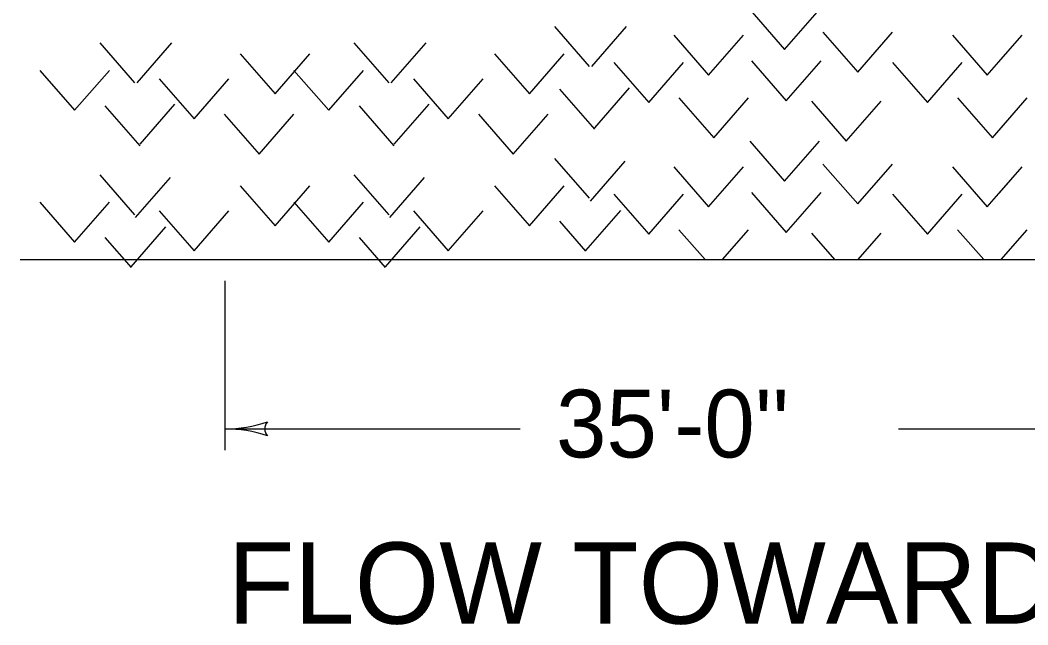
# Model space of a CAD drawing. Extents: x 1000 to 1185, y 999 to 1356.
# Drawn here: x 1007.559 to 1010.533, y 1008.469 to 1010.254 of the extents above; entities that cross this region are included whole.
import ezdxf

# ---------------------------------------------------------------- set-up
doc = ezdxf.new("R2010")
doc.units = 0
for name, color, linetype in [('Level 1', 7, 'Continuous'), ('Level 2', 7, 'Continuous'), ('Level 5', 7, 'Continuous')]:
    doc.layers.add(name, color=color, linetype=linetype)

msp = doc.modelspace()

# ---------------------------------------------------------------- linework, layer by layer
at = {"layer": 'Level 1'}
for p, q in [((1007.5592, 1009.5472), (1014.5296, 1009.5472)), ((1008.1637, 1008.9847), (1008.1637, 1009.4847)), ((1008.1637, 1009.0472), (1009.0345, 1009.0472)), ((1010.1509, 1009.0472), (1010.7887, 1009.0472))]:
    msp.add_line(p, q, dxfattribs=at)
at = {"layer": 'Level 2'}
for centre, radius, start, end in [((1008.1637, 1009.4382), 0.3909, 269.9878, 270), ((1008.1637, 1009.4382), 0.3909, 270, 288.6688), ((1008.1637, 1008.6563), 0.3909, 71.3472, 89.9939), ((1008.3123, 1009.0472), 0.0313, 138.7746, 220.8913)]:
    msp.add_arc(centre, radius, start, end, dxfattribs=at)
at = {"layer": 'Level 5'}
for p, q in [((1009.7122, 1010.2858), (1009.8149, 1010.1678)), ((1009.8149, 1010.1678), (1009.9177, 1010.2858)), ((1009.1358, 1010.2352), (1009.2386, 1010.1172)), ((1009.2461, 1010.1176), (1009.3488, 1010.2356)), ((1009.488, 1010.21), (1009.5908, 1010.092)), ((1009.5908, 1010.092), (1009.6936, 1010.21)), ((1009.9278, 1010.2184), (1010.0306, 1010.1005)), ((1010.0306, 1010.1005), (1010.1333, 1010.2184)), ((1010.3103, 1010.21), (1010.4131, 1010.092)), ((1010.4131, 1010.092), (1010.5158, 1010.21)), ((1010.4464, 1010.1304), (1010.5158, 1010.2101)), ((1007.7941, 1010.1866), (1007.8969, 1010.0686)), ((1007.9044, 1010.069), (1008.0072, 1010.187)), ((1008.5441, 1010.1866), (1008.6469, 1010.0686)), ((1008.6544, 1010.069), (1008.7572, 1010.187)), ((1008.2088, 1010.1543), (1008.3117, 1010.0363)), ((1008.3117, 1010.0363), (1008.4144, 1010.1543)), ((1008.9588, 1010.1543), (1009.0617, 1010.0363)), ((1009.0617, 1010.0363), (1009.1644, 1010.1543)), ((1009.3111, 1010.1291), (1009.4139, 1010.0112)), ((1009.4139, 1010.0112), (1009.5167, 1010.1291)), ((1009.7172, 1010.1342), (1009.82, 1010.0163)), ((1009.82, 1010.0163), (1009.9228, 1010.1342)), ((1010.1333, 1010.1291), (1010.2362, 1010.0112)), ((1010.2362, 1010.0112), (1010.3389, 1010.1291)), ((1007.6172, 1010.1057), (1007.72, 1009.9878)), ((1007.72, 1009.9878), (1007.8228, 1010.1057)), ((1008.3672, 1010.1057), (1008.47, 1009.9878)), ((1008.47, 1009.9878), (1008.5728, 1010.1057)), ((1007.9694, 1010.0805), (1008.0723, 1009.9626)), ((1008.0723, 1009.9626), (1008.175, 1010.0805)), ((1008.7194, 1010.0805), (1008.8223, 1009.9626)), ((1008.8223, 1009.9626), (1008.925, 1010.0805)), ((1009.2549, 1009.9364), (1009.3577, 1010.0544)), ((1009.1509, 1010.0498), (1009.2538, 1009.9318)), ((1009.5032, 1010.0246), (1009.606, 1009.9067)), ((1009.606, 1009.9067), (1009.7088, 1010.0246)), ((1010.3254, 1010.0246), (1010.4283, 1009.9067)), ((1010.4283, 1009.9067), (1010.531, 1010.0246)), ((1010.448, 1009.9294), (1010.531, 1010.0246)), ((1007.8093, 1010.0012), (1007.9121, 1009.8833)), ((1007.9133, 1009.8878), (1008.016, 1010.0058)), ((1008.5593, 1010.0012), (1008.6621, 1009.8833)), ((1008.6633, 1009.8878), (1008.766, 1010.0058)), ((1009.8941, 1010.0145), (1009.9969, 1009.8966)), ((1009.9969, 1009.8966), (1010.0997, 1010.0145)), ((1008.1615, 1009.976), (1008.2643, 1009.8581)), ((1008.2643, 1009.8581), (1008.3671, 1009.976)), ((1008.9115, 1009.976), (1009.0143, 1009.8581)), ((1009.0143, 1009.8581), (1009.1171, 1009.976)), ((1009.7122, 1009.8966), (1009.8149, 1009.7787)), ((1009.8149, 1009.7787), (1009.9177, 1009.8966)), ((1009.1358, 1009.8459), (1009.2386, 1009.728)), ((1009.2417, 1009.7199), (1009.3444, 1009.8379)), ((1009.488, 1009.8208), (1009.5908, 1009.7028)), ((1009.5908, 1009.7028), (1009.6936, 1009.8208)), ((1009.9278, 1009.8292), (1010.0306, 1009.7113)), ((1010.0306, 1009.7113), (1010.1333, 1009.8292)), ((1010.3103, 1009.8208), (1010.4131, 1009.7028)), ((1010.4131, 1009.7028), (1010.5158, 1009.8208)), ((1010.4494, 1009.7446), (1010.5158, 1009.8208)), ((1007.7941, 1009.7973), (1007.8969, 1009.6794)), ((1007.9, 1009.6713), (1008.0028, 1009.7893)), ((1008.5441, 1009.7973), (1008.6469, 1009.6794)), ((1008.65, 1009.6713), (1008.7528, 1009.7893)), ((1008.2088, 1009.765), (1008.3117, 1009.6471)), ((1008.3117, 1009.6471), (1008.4144, 1009.765)), ((1008.9588, 1009.765), (1009.0617, 1009.6471)), ((1009.0617, 1009.6471), (1009.1644, 1009.765)), ((1009.3111, 1009.7398), (1009.4139, 1009.6219)), ((1009.4139, 1009.6219), (1009.5167, 1009.7398)), ((1009.7172, 1009.7449), (1009.82, 1009.627)), ((1009.82, 1009.627), (1009.9228, 1009.7449)), ((1010.1333, 1009.7398), (1010.2362, 1009.6219)), ((1010.2362, 1009.6219), (1010.3389, 1009.7398)), ((1007.6172, 1009.7164), (1007.72, 1009.5985)), ((1007.72, 1009.5985), (1007.8228, 1009.7164)), ((1008.3672, 1009.7164), (1008.47, 1009.5985)), ((1008.47, 1009.5985), (1008.5728, 1009.7164)), ((1007.9694, 1009.6913), (1008.0723, 1009.5733)), ((1008.0723, 1009.5733), (1008.175, 1009.6913)), ((1008.7194, 1009.6913), (1008.8223, 1009.5733)), ((1008.8223, 1009.5733), (1008.925, 1009.6913)), ((1009.2284, 1009.5741), (1009.3312, 1009.6921)), ((1007.8868, 1009.5255), (1007.9895, 1009.6435)), ((1008.6368, 1009.5255), (1008.7395, 1009.6435)), ((1009.1509, 1009.6606), (1009.2279, 1009.5723)), ((1007.8093, 1009.612), (1007.8863, 1009.5238)), ((1008.5593, 1009.612), (1008.6363, 1009.5238)), ((1009.5032, 1009.6354), (1009.5802, 1009.5472)), ((1009.6318, 1009.5472), (1009.7088, 1009.6354)), ((1009.8941, 1009.6253), (1009.9622, 1009.5472)), ((1010.0316, 1009.5472), (1010.0997, 1009.6253)), ((1010.3254, 1009.6354), (1010.4024, 1009.5472)), ((1010.4541, 1009.5472), (1010.531, 1009.6354)), ((1010.4541, 1009.5472), (1010.531, 1009.6354))]:
    msp.add_line(p, q, dxfattribs=at)

# ---------------------------------------------------------------- texts
at = {"layer": 'Level 1'}
for s, height, p in [("35'-0''", 0.2, (1009.1405, 1008.963)), ('FLOW TOWARD METAL END SECTION', 0.24, (1008.1718, 1008.4721))]:
    msp.add_text(s, height=height, dxfattribs=at).set_placement(p)

doc.saveas('drawing.dxf')
